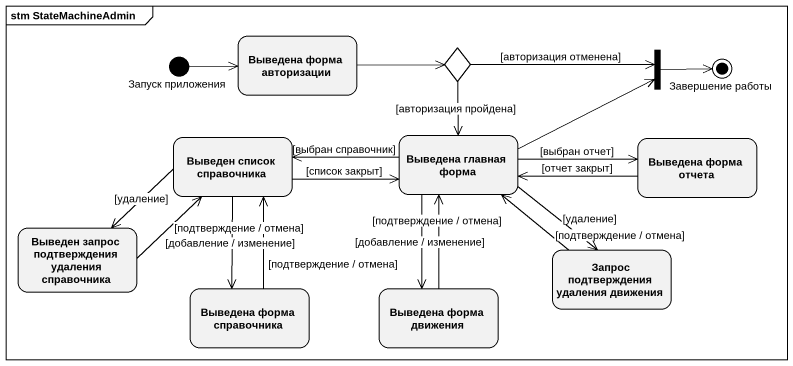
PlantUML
@startuml
mainframe stm StateMachineAdmin
hide empty description
state "Запуск приложения" as Запуск_приложения <<start>>
state "Выведена форма авторизации" as Выведена_форма_авторизации
state choice1 <<choice>>
state fork1 <<join>>
state "Завершение работы" as Завершение_работы <<end>>
state "Выведен список справочника" as Выведен_список_справочника
state "Выведена главная форма" as Выведена_главная_форма
state "Выведена форма отчета" as Выведена_форма_отчета
state "Выведен запрос подтверждения удаления справочника" as Выведен_запрос
state "Запрос подтверждения удаления движения" as Запрос_подтверждения
state "Выведена форма справочника" as Выведена_форма_справочника
state "Выведена форма движения" as Выведена_форма_движения
Запуск_приложения -right-> Выведена_форма_авторизации
Выведена_форма_авторизации -right-> choice1
choice1 -right-> fork1 : [авторизация отменена]
choice1 --> Выведена_главная_форма : [авторизация пройдена]
fork1 -right-> Завершение_работы
Выведен_список_справочника -right-> Выведена_главная_форма : [список закрыт]
Выведен_список_справочника -left-> Выведен_запрос : [удаление]
Выведен_список_справочника --> Выведена_форма_справочника : [добавление / изменение]
Выведена_главная_форма -right-> fork1
Выведена_главная_форма -left-> Выведен_список_справочника : [выбран справочник]
Выведена_главная_форма -right-> Выведена_форма_отчета : [выбран отчет]
Выведена_главная_форма --> Запрос_подтверждения : [удаление]
Выведена_главная_форма --> Выведена_форма_движения : [добавление / изменение]
Выведена_форма_отчета -left-> Выведена_главная_форма : [отчет закрыт]
Выведен_запрос -right-> Выведен_список_справочника : [подтверждение / отмена]
Запрос_подтверждения -up-> Выведена_главная_форма : [подтверждение / отмена]
Выведена_форма_справочника -up-> Выведен_список_справочника : [подтверждение / отмена]
Выведена_форма_движения -up-> Выведена_главная_форма : [подтверждение / отмена]
@enduml
